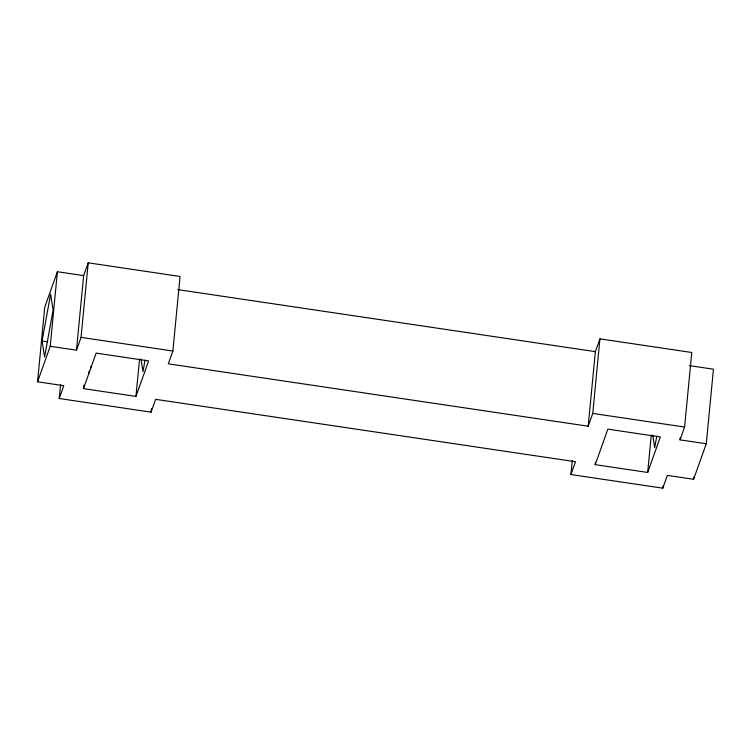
<?xml version="1.0" encoding="UTF-8"?>
<svg xmlns="http://www.w3.org/2000/svg" width="751" height="751" viewBox="0 0 751 751"><rect width="100%" height="100%" fill="white"/><g stroke="black" fill="none" stroke-linecap="round" stroke-linejoin="round"><path stroke-width="1.13" d="M706.269 443.766L693.605 479.279L667.357 475.374L662.786 488.178L570.938 474.538L575.51 461.734L155.635 399.344L151.073 412.149L59.226 398.509L63.788 385.704L37.55 381.799L44.731 307.234L57.395 271.721L83.643 275.626L88.214 262.822L180.062 276.462L172.88 351.027L168.308 363.841L588.183 426.221L592.746 413.416L599.927 338.851L691.774 352.491L684.593 427.056L680.03 439.861L706.269 443.766L713.45 369.201L689.493 365.643M37.55 381.799L50.223 346.295L57.395 271.721M59.226 398.509L60.568 384.531M50.223 346.295L76.461 350.191L83.643 275.626M76.461 350.191L81.033 337.387L88.214 262.822M83.474 388.624L96.147 353.111L148.623 360.912L135.959 396.425L83.474 388.624L83.812 385.132M88.975 373.2L89.181 371.05M90.636 368.544L90.843 366.385M135.959 396.425L139.545 359.138M151.073 412.149L151.411 408.657M570.938 474.538L572.29 460.551M588.183 426.221L595.365 351.656L599.927 338.851M595.196 464.653L607.859 429.14L660.345 436.941L647.681 472.454L595.196 464.653L595.421 462.325M647.681 472.454L651.267 435.167M662.786 488.178L663.011 485.85M680.03 439.861L680.256 437.533M693.605 479.279L693.83 476.941M42.084 341.01L50.608 294.214L53.096 310.154L44.572 356.941L42.084 341.01L47.829 341.855M145.056 360.151L142.972 371.567L141.028 359.044M656.778 436.181L654.694 447.596L652.741 435.073M177.809 289.614L595.365 351.656M81.033 337.387L172.88 351.027M592.746 413.416L684.593 427.056"/></g></svg>
